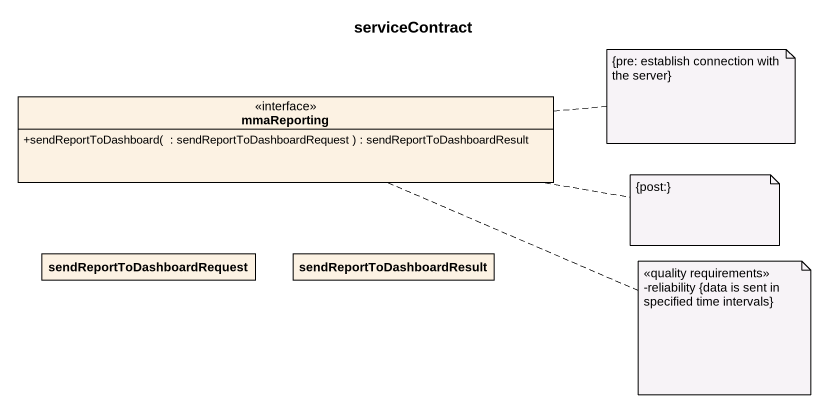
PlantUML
@startuml
title serviceContract
hide circle
hide empty members
skinparam classAttributeIconSize 0
interface mmaReporting {
  +sendReportToDashboard(  : sendReportToDashboardRequest ) : sendReportToDashboardResult
}
class sendReportToDashboardRequest
class sendReportToDashboardResult
note right of mmaReporting : {pre: establish connection with the server}
note right of mmaReporting : {post:}
note right of mmaReporting
  <<quality requirements>>
  -reliability {data is sent in specified time intervals}
end note
@enduml
